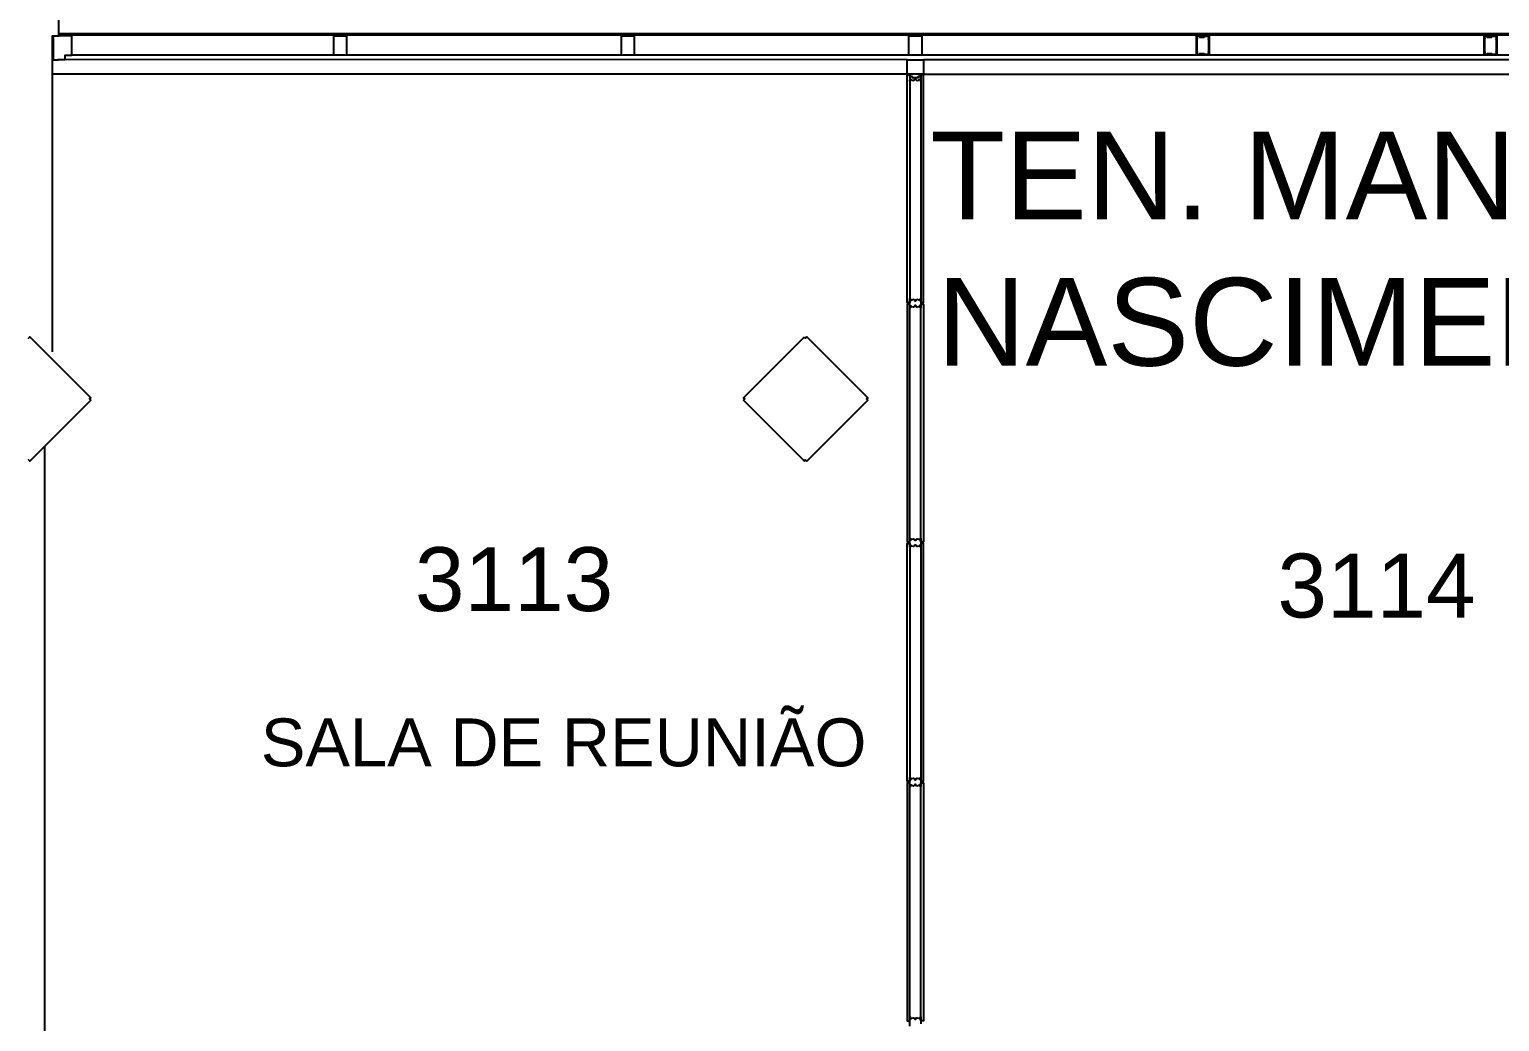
# Model space of a CAD drawing. Header units: metres. Extents: x -331 to 2982, y 362 to 2539.
# Drawn here: x 1073.72 to 1082.93, y 2333.81 to 2340.03 of the extents above; entities that cross this region are included whole.
import ezdxf
from ezdxf.enums import TextEntityAlignment as Align

# ---------------------------------------------------------------- set-up
doc = ezdxf.new("R2010")
doc.units = ezdxf.units.M
doc.linetypes.add('DASHDOT', pattern=[1, 0.5, -0.25, 0, -0.25])
doc.layers.get('0').update_dxf_attribs({"color": 251})
for name, color, linetype in [('ALV', 251, 'Continuous'), ('CX', 251, 'Continuous'), ('Div', 251, 'Continuous'), ('Est', 251, 'Continuous'), ('Texto_Salas', 251, 'Continuous'), ('vid', 251, 'Continuous')]:
    doc.layers.add(name, color=color, linetype=linetype)
doc.layers.add('Det_Lcorte', color=251, linetype='Continuous', lineweight=20)
doc.layers.add('LCorte', color=251, linetype='Continuous', lineweight=20)
doc.styles.add('ARIAL', font='arial.ttf')
doc.styles.add('DESTAQUE', font='arial.ttf', dxfattribs={"height": 0.4})
doc.styles.get("Standard").update_dxf_attribs({"font": 'arial.ttf', "height": 0.3})

# ---------------------------------------------------------------- blocks, each defined once
blk = doc.blocks.new('tttttttttttttt6')
at = {"layer": 'ALV', "color": 251}
for points in [[(1296.7272, 2369.3971), (1296.7272, 2371.3762), (1296.7672, 2371.3762), (1296.7672, 2372.9612), (1296.7572, 2372.9612), (1296.7572, 2372.9712), (1296.4472, 2372.9712), (1296.4472, 2372.9612), (1296.4372, 2372.9612), (1296.4372, 2371.3762), (1296.4772, 2371.3762), (1296.4772, 2369.3971)], [(1296.6773, 2368.8053), (1296.6773, 2364.8662), (1297.4372, 2364.8662), (1297.4372, 2364.7262), (1296.6772, 2364.7262), (1296.6773, 2363.7212), (1297.4372, 2363.7212), (1297.4372, 2363.5812), (1296.6772, 2363.5812), (1296.6772, 2361.8812), (1296.6772, 2361.8812), (1296.6772, 2361.7412), (1296.6773, 2361.7412), (1296.6773, 2360.7971)]]:
    blk.add_lwpolyline(points, dxfattribs=at)
at = {"layer": 'CX', "color": 251}
for p, q in [((1296.7321, 2371.372), (1296.7321, 2371.2262)), ((1296.7321, 2371.2262), (1296.7321, 2371.372)), ((1302.0845, 2371.1362), (1296.7272, 2371.1362)), ((1302.1848, 2371.1362), (1307.6022, 2371.1362))]:
    blk.add_line(p, q, dxfattribs=at)
at = {"layer": 'CX', "color": 251, "linetype": 'ByBlock'}
for p, q in [((1303.8974, 2371.3816), (1303.8972, 2371.3813)), ((1303.8989, 2371.3816), (1303.8972, 2371.3799)), ((1303.9003, 2371.3816), (1303.8972, 2371.3785)), ((1303.8972, 2371.3816), (1303.9072, 2371.3816)), ((1303.8972, 2371.3757), (1303.8972, 2371.3816)), ((1303.9017, 2371.3816), (1303.8972, 2371.3771)), ((1303.9031, 2371.3816), (1303.8972, 2371.3757)), ((1303.9072, 2371.3757), (1303.8972, 2371.3757)), ((1303.9045, 2371.3816), (1303.8986, 2371.3757)), ((1303.9008, 2371.3591), (1303.8997, 2371.3591)), ((1303.8997, 2371.3591), (1303.8997, 2371.3522)), ((1303.8997, 2371.3522), (1303.9008, 2371.3522)), ((1303.9059, 2371.3816), (1303.9, 2371.3757)), ((1303.901, 2371.3552), (1303.901, 2371.3561)), ((1303.901, 2371.3561), (1303.9017, 2371.3561)), ((1303.9017, 2371.3552), (1303.901, 2371.3552)), ((1303.9072, 2371.3814), (1303.9014, 2371.3757)), ((1303.9017, 2371.3561), (1303.9017, 2371.3583)), ((1303.9017, 2371.3531), (1303.9017, 2371.3552)), ((1303.9072, 2371.38), (1303.9028, 2371.3757)), ((1303.9072, 2371.3786), (1303.9043, 2371.3757)), ((1303.9072, 2371.3772), (1303.9057, 2371.3757)), ((1303.9072, 2371.3816), (1303.9072, 2371.3757)), ((1303.9258, 2371.3712), (1303.9232, 2371.3712)), ((1303.9258, 2371.3712), (1303.9232, 2371.3712)), ((1303.9234, 2371.3681), (1303.9271, 2371.3684)), ((1303.9245, 2371.3732), (1303.9247, 2371.3734)), ((1303.9245, 2371.3728), (1303.9251, 2371.3734)), ((1303.9245, 2371.3724), (1303.9255, 2371.3734)), ((1303.9245, 2371.3732), (1303.9247, 2371.3734)), ((1303.9245, 2371.3728), (1303.9251, 2371.3734)), ((1303.9245, 2371.3724), (1303.9255, 2371.3734)), ((1303.9245, 2371.3722), (1303.9245, 2371.3734)), ((1303.9245, 2371.3734), (1303.9298, 2371.3734)), ((1303.9245, 2371.3722), (1303.9245, 2371.3734)), ((1303.9245, 2371.3734), (1303.9298, 2371.3734)), ((1303.9257, 2371.3722), (1303.9245, 2371.3733)), ((1303.9257, 2371.3722), (1303.9245, 2371.3733)), ((1303.9253, 2371.3722), (1303.9245, 2371.3729)), ((1303.9253, 2371.3722), (1303.9245, 2371.3729)), ((1303.9248, 2371.3722), (1303.9245, 2371.3724)), ((1303.9248, 2371.3722), (1303.9245, 2371.3724)), ((1303.9258, 2371.3722), (1303.9245, 2371.3722)), ((1303.9258, 2371.3722), (1303.9245, 2371.3722)), ((1303.9247, 2371.3722), (1303.926, 2371.3734)), ((1303.9247, 2371.3722), (1303.926, 2371.3734)), ((1303.927, 2371.3712), (1303.9249, 2371.3734)), ((1303.927, 2371.3712), (1303.9249, 2371.3734)), ((1303.9252, 2371.3722), (1303.9264, 2371.3734)), ((1303.9252, 2371.3722), (1303.9264, 2371.3734)), ((1303.9274, 2371.3712), (1303.9253, 2371.3734)), ((1303.9274, 2371.3712), (1303.9253, 2371.3734)), ((1303.9256, 2371.3722), (1303.9268, 2371.3734)), ((1303.9256, 2371.3722), (1303.9268, 2371.3734)), ((1303.9279, 2371.3712), (1303.9257, 2371.3734)), ((1303.9279, 2371.3712), (1303.9257, 2371.3734)), ((1303.9258, 2371.3719), (1303.9272, 2371.3734)), ((1303.9258, 2371.3715), (1303.9276, 2371.3734)), ((1303.9258, 2371.3719), (1303.9272, 2371.3734)), ((1303.9258, 2371.3715), (1303.9276, 2371.3734)), ((1303.9258, 2371.3712), (1303.9258, 2371.3722)), ((1303.9258, 2371.3712), (1303.9258, 2371.3722)), ((1303.9266, 2371.3712), (1303.9258, 2371.3721)), ((1303.9266, 2371.3712), (1303.9258, 2371.3721)), ((1303.9262, 2371.3712), (1303.9258, 2371.3716)), ((1303.9262, 2371.3712), (1303.9258, 2371.3716)), ((1303.9286, 2371.3712), (1303.9258, 2371.3712)), ((1303.9286, 2371.3712), (1303.9258, 2371.3712)), ((1303.9259, 2371.3712), (1303.9281, 2371.3734)), ((1303.9259, 2371.3712), (1303.9281, 2371.3734)), ((1303.9283, 2371.3712), (1303.9262, 2371.3734)), ((1303.9283, 2371.3712), (1303.9262, 2371.3734)), ((1303.9264, 2371.3712), (1303.9285, 2371.3734)), ((1303.9264, 2371.3712), (1303.9285, 2371.3734)), ((1303.9286, 2371.3713), (1303.9266, 2371.3734)), ((1303.9286, 2371.3713), (1303.9266, 2371.3734)), ((1303.9268, 2371.3712), (1303.9289, 2371.3734)), ((1303.9268, 2371.3712), (1303.9289, 2371.3734)), ((1303.9286, 2371.3718), (1303.927, 2371.3734)), ((1303.9286, 2371.3718), (1303.927, 2371.3734)), ((1303.9271, 2371.3684), (1303.9311, 2371.3684)), ((1303.9272, 2371.3712), (1303.9293, 2371.3734)), ((1303.9272, 2371.3712), (1303.9293, 2371.3734)), ((1303.9286, 2371.3722), (1303.9274, 2371.3734)), ((1303.9286, 2371.3722), (1303.9274, 2371.3734)), ((1303.9276, 2371.3712), (1303.9298, 2371.3734)), ((1303.9276, 2371.3712), (1303.9298, 2371.3734)), ((1303.9291, 2371.3722), (1303.9279, 2371.3734)), ((1303.9291, 2371.3722), (1303.9279, 2371.3734)), ((1303.9281, 2371.3712), (1303.9286, 2371.3718)), ((1303.9281, 2371.3712), (1303.9286, 2371.3718)), ((1303.9295, 2371.3722), (1303.9283, 2371.3734)), ((1303.9295, 2371.3722), (1303.9283, 2371.3734)), ((1303.9285, 2371.3712), (1303.9286, 2371.3714)), ((1303.9285, 2371.3712), (1303.9286, 2371.3714)), ((1303.9286, 2371.3722), (1303.9286, 2371.3712)), ((1303.9286, 2371.3722), (1303.9286, 2371.3712)), ((1303.9298, 2371.3722), (1303.9286, 2371.3722)), ((1303.9298, 2371.3722), (1303.9286, 2371.3722)), ((1303.9309, 2371.3712), (1303.9286, 2371.3712)), ((1303.9309, 2371.3712), (1303.9286, 2371.3712)), ((1303.9298, 2371.3723), (1303.9287, 2371.3734)), ((1303.9298, 2371.3723), (1303.9287, 2371.3734)), ((1303.929, 2371.3722), (1303.9298, 2371.373)), ((1303.929, 2371.3722), (1303.9298, 2371.373)), ((1303.9298, 2371.3727), (1303.9291, 2371.3734)), ((1303.9298, 2371.3727), (1303.9291, 2371.3734)), ((1303.9294, 2371.3722), (1303.9298, 2371.3725)), ((1303.9294, 2371.3722), (1303.9298, 2371.3725)), ((1303.9298, 2371.3731), (1303.9296, 2371.3734)), ((1303.9298, 2371.3731), (1303.9296, 2371.3734)), ((1303.9322, 2371.3757), (1303.9297, 2371.3906)), ((1303.9298, 2371.3734), (1303.9298, 2371.3722)), ((1303.9298, 2371.3734), (1303.9298, 2371.3722)), ((1303.9423, 2371.3757), (1303.9447, 2371.3906)), ((1303.9447, 2371.3816), (1303.9447, 2371.3916)), ((1303.9771, 2371.3816), (1303.9671, 2371.3816)), ((1303.9671, 2371.3816), (1303.9671, 2371.3757)), ((1303.9671, 2371.3805), (1303.9719, 2371.3757)), ((1303.9671, 2371.3791), (1303.9705, 2371.3757)), ((1303.9671, 2371.3776), (1303.9691, 2371.3757)), ((1303.9671, 2371.3762), (1303.9676, 2371.3757)), ((1303.9671, 2371.3757), (1303.9771, 2371.3757)), ((1303.9674, 2371.3816), (1303.9733, 2371.3757)), ((1303.9688, 2371.3816), (1303.9747, 2371.3757)), ((1303.9702, 2371.3816), (1303.9761, 2371.3757)), ((1303.9716, 2371.3816), (1303.9771, 2371.3761)), ((1303.973, 2371.3816), (1303.9771, 2371.3775)), ((1303.9732, 2371.3561), (1303.9732, 2371.3583)), ((1303.9739, 2371.3561), (1303.9732, 2371.3561)), ((1303.9732, 2371.3531), (1303.9732, 2371.3552)), ((1303.9732, 2371.3552), (1303.9739, 2371.3552)), ((1303.9739, 2371.3552), (1303.9739, 2371.3561)), ((1303.9741, 2371.3591), (1303.9752, 2371.3591)), ((1303.9752, 2371.3522), (1303.9741, 2371.3522)), ((1303.9744, 2371.3816), (1303.9771, 2371.379)), ((1303.9752, 2371.3591), (1303.9752, 2371.3522)), ((1303.9759, 2371.3816), (1303.9771, 2371.3804)), ((1303.9771, 2371.3757), (1303.9771, 2371.3816)), ((1305.6999, 2371.3816), (1305.6997, 2371.3813)), ((1305.7014, 2371.3816), (1305.6997, 2371.3799)), ((1305.7028, 2371.3816), (1305.6997, 2371.3785)), ((1305.6997, 2371.3816), (1305.7097, 2371.3816)), ((1305.6997, 2371.3757), (1305.6997, 2371.3816)), ((1305.7042, 2371.3816), (1305.6997, 2371.3771)), ((1305.7056, 2371.3816), (1305.6997, 2371.3757)), ((1305.7097, 2371.3757), (1305.6997, 2371.3757)), ((1305.707, 2371.3816), (1305.7011, 2371.3757)), ((1305.7033, 2371.3591), (1305.7022, 2371.3591)), ((1305.7022, 2371.3591), (1305.7022, 2371.3522)), ((1305.7022, 2371.3522), (1305.7033, 2371.3522)), ((1305.7084, 2371.3816), (1305.7025, 2371.3757)), ((1305.7035, 2371.3552), (1305.7035, 2371.3561)), ((1305.7035, 2371.3561), (1305.7042, 2371.3561)), ((1305.7042, 2371.3552), (1305.7035, 2371.3552)), ((1305.7097, 2371.3814), (1305.7039, 2371.3757)), ((1305.7042, 2371.3561), (1305.7042, 2371.3583)), ((1305.7042, 2371.3531), (1305.7042, 2371.3552)), ((1305.7097, 2371.38), (1305.7053, 2371.3757)), ((1305.7097, 2371.3786), (1305.7068, 2371.3757)), ((1305.7097, 2371.3772), (1305.7082, 2371.3757)), ((1305.7097, 2371.3816), (1305.7097, 2371.3757)), ((1305.7283, 2371.3712), (1305.7257, 2371.3712)), ((1305.7283, 2371.3712), (1305.7257, 2371.3712)), ((1305.7259, 2371.3681), (1305.7296, 2371.3684)), ((1305.727, 2371.3732), (1305.7272, 2371.3734)), ((1305.727, 2371.3728), (1305.7276, 2371.3734)), ((1305.727, 2371.3724), (1305.728, 2371.3734)), ((1305.727, 2371.3732), (1305.7272, 2371.3734)), ((1305.727, 2371.3728), (1305.7276, 2371.3734)), ((1305.727, 2371.3724), (1305.728, 2371.3734)), ((1305.727, 2371.3722), (1305.727, 2371.3734)), ((1305.727, 2371.3734), (1305.7323, 2371.3734)), ((1305.727, 2371.3722), (1305.727, 2371.3734)), ((1305.727, 2371.3734), (1305.7323, 2371.3734)), ((1305.7282, 2371.3722), (1305.727, 2371.3733)), ((1305.7282, 2371.3722), (1305.727, 2371.3733)), ((1305.7278, 2371.3722), (1305.727, 2371.3729)), ((1305.7278, 2371.3722), (1305.727, 2371.3729)), ((1305.7273, 2371.3722), (1305.727, 2371.3724)), ((1305.7273, 2371.3722), (1305.727, 2371.3724)), ((1305.7283, 2371.3722), (1305.727, 2371.3722)), ((1305.7283, 2371.3722), (1305.727, 2371.3722)), ((1305.7272, 2371.3722), (1305.7285, 2371.3734)), ((1305.7272, 2371.3722), (1305.7285, 2371.3734)), ((1305.7295, 2371.3712), (1305.7274, 2371.3734)), ((1305.7295, 2371.3712), (1305.7274, 2371.3734)), ((1305.7277, 2371.3722), (1305.7289, 2371.3734)), ((1305.7277, 2371.3722), (1305.7289, 2371.3734)), ((1305.7299, 2371.3712), (1305.7278, 2371.3734)), ((1305.7299, 2371.3712), (1305.7278, 2371.3734)), ((1305.7281, 2371.3722), (1305.7293, 2371.3734)), ((1305.7281, 2371.3722), (1305.7293, 2371.3734)), ((1305.7304, 2371.3712), (1305.7282, 2371.3734)), ((1305.7304, 2371.3712), (1305.7282, 2371.3734)), ((1305.7283, 2371.3719), (1305.7297, 2371.3734)), ((1305.7283, 2371.3715), (1305.7301, 2371.3734)), ((1305.7283, 2371.3719), (1305.7297, 2371.3734)), ((1305.7283, 2371.3715), (1305.7301, 2371.3734)), ((1305.7283, 2371.3712), (1305.7283, 2371.3722)), ((1305.7283, 2371.3712), (1305.7283, 2371.3722)), ((1305.7291, 2371.3712), (1305.7283, 2371.3721)), ((1305.7291, 2371.3712), (1305.7283, 2371.3721)), ((1305.7287, 2371.3712), (1305.7283, 2371.3716)), ((1305.7287, 2371.3712), (1305.7283, 2371.3716)), ((1305.7311, 2371.3712), (1305.7283, 2371.3712)), ((1305.7311, 2371.3712), (1305.7283, 2371.3712)), ((1305.7284, 2371.3712), (1305.7306, 2371.3734)), ((1305.7284, 2371.3712), (1305.7306, 2371.3734)), ((1305.7308, 2371.3712), (1305.7287, 2371.3734)), ((1305.7308, 2371.3712), (1305.7287, 2371.3734)), ((1305.7289, 2371.3712), (1305.731, 2371.3734)), ((1305.7289, 2371.3712), (1305.731, 2371.3734)), ((1305.7311, 2371.3713), (1305.7291, 2371.3734)), ((1305.7311, 2371.3713), (1305.7291, 2371.3734)), ((1305.7293, 2371.3712), (1305.7314, 2371.3734)), ((1305.7293, 2371.3712), (1305.7314, 2371.3734)), ((1305.7311, 2371.3718), (1305.7295, 2371.3734)), ((1305.7311, 2371.3718), (1305.7295, 2371.3734)), ((1305.7296, 2371.3684), (1305.7336, 2371.3684)), ((1305.7297, 2371.3712), (1305.7318, 2371.3734)), ((1305.7297, 2371.3712), (1305.7318, 2371.3734)), ((1305.7311, 2371.3722), (1305.7299, 2371.3734)), ((1305.7311, 2371.3722), (1305.7299, 2371.3734)), ((1305.7301, 2371.3712), (1305.7323, 2371.3734)), ((1305.7301, 2371.3712), (1305.7323, 2371.3734)), ((1305.7316, 2371.3722), (1305.7304, 2371.3734)), ((1305.7316, 2371.3722), (1305.7304, 2371.3734)), ((1305.7306, 2371.3712), (1305.7311, 2371.3718)), ((1305.7306, 2371.3712), (1305.7311, 2371.3718)), ((1305.732, 2371.3722), (1305.7308, 2371.3734)), ((1305.732, 2371.3722), (1305.7308, 2371.3734)), ((1305.731, 2371.3712), (1305.7311, 2371.3714)), ((1305.731, 2371.3712), (1305.7311, 2371.3714)), ((1305.7311, 2371.3722), (1305.7311, 2371.3712)), ((1305.7311, 2371.3722), (1305.7311, 2371.3712)), ((1305.7323, 2371.3722), (1305.7311, 2371.3722)), ((1305.7323, 2371.3722), (1305.7311, 2371.3722)), ((1305.7334, 2371.3712), (1305.7311, 2371.3712)), ((1305.7334, 2371.3712), (1305.7311, 2371.3712)), ((1305.7323, 2371.3723), (1305.7312, 2371.3734)), ((1305.7323, 2371.3723), (1305.7312, 2371.3734)), ((1305.7315, 2371.3722), (1305.7323, 2371.373)), ((1305.7315, 2371.3722), (1305.7323, 2371.373)), ((1305.7323, 2371.3727), (1305.7316, 2371.3734)), ((1305.7323, 2371.3727), (1305.7316, 2371.3734)), ((1305.7319, 2371.3722), (1305.7323, 2371.3725)), ((1305.7319, 2371.3722), (1305.7323, 2371.3725)), ((1305.7323, 2371.3731), (1305.7321, 2371.3734)), ((1305.7323, 2371.3731), (1305.7321, 2371.3734)), ((1305.7347, 2371.3757), (1305.7322, 2371.3906)), ((1305.7323, 2371.3734), (1305.7323, 2371.3722)), ((1305.7323, 2371.3734), (1305.7323, 2371.3722)), ((1305.7448, 2371.3757), (1305.7472, 2371.3906)), ((1305.7472, 2371.3816), (1305.7472, 2371.3916)), ((1305.7796, 2371.3816), (1305.7696, 2371.3816)), ((1305.7696, 2371.3816), (1305.7696, 2371.3757)), ((1305.7696, 2371.3805), (1305.7744, 2371.3757)), ((1305.7696, 2371.3791), (1305.773, 2371.3757)), ((1305.7696, 2371.3776), (1305.7716, 2371.3757)), ((1305.7696, 2371.3762), (1305.7701, 2371.3757)), ((1305.7696, 2371.3757), (1305.7796, 2371.3757)), ((1305.7699, 2371.3816), (1305.7758, 2371.3757)), ((1305.7713, 2371.3816), (1305.7772, 2371.3757)), ((1305.7727, 2371.3816), (1305.7786, 2371.3757)), ((1305.7741, 2371.3816), (1305.7796, 2371.3761)), ((1305.7755, 2371.3816), (1305.7796, 2371.3775)), ((1305.7757, 2371.3561), (1305.7757, 2371.3583)), ((1305.7764, 2371.3561), (1305.7757, 2371.3561)), ((1305.7757, 2371.3531), (1305.7757, 2371.3552)), ((1305.7757, 2371.3552), (1305.7764, 2371.3552)), ((1305.7764, 2371.3552), (1305.7764, 2371.3561)), ((1305.7766, 2371.3591), (1305.7777, 2371.3591)), ((1305.7777, 2371.3522), (1305.7766, 2371.3522)), ((1305.7769, 2371.3816), (1305.7796, 2371.379)), ((1305.7777, 2371.3591), (1305.7777, 2371.3522)), ((1305.7784, 2371.3816), (1305.7796, 2371.3804)), ((1305.7796, 2371.3757), (1305.7796, 2371.3816)), ((1303.9008, 2371.2791), (1303.8997, 2371.2791)), ((1303.8997, 2371.2791), (1303.8997, 2371.2722)), ((1303.8997, 2371.2722), (1303.9008, 2371.2722)), ((1303.901, 2371.2752), (1303.901, 2371.2761)), ((1303.901, 2371.2761), (1303.9017, 2371.2761)), ((1303.9017, 2371.2752), (1303.901, 2371.2752)), ((1303.9017, 2371.2761), (1303.9017, 2371.2783)), ((1303.9017, 2371.2731), (1303.9017, 2371.2752)), ((1303.9258, 2371.2602), (1303.9232, 2371.2602)), ((1303.9258, 2371.2602), (1303.9232, 2371.2602)), ((1303.9234, 2371.2633), (1303.9271, 2371.263)), ((1303.9248, 2371.2592), (1303.9245, 2371.259)), ((1303.9253, 2371.2592), (1303.9245, 2371.2585)), ((1303.9257, 2371.2592), (1303.9245, 2371.2581)), ((1303.9248, 2371.2592), (1303.9245, 2371.259)), ((1303.9253, 2371.2592), (1303.9245, 2371.2585)), ((1303.9257, 2371.2592), (1303.9245, 2371.2581)), ((1303.9258, 2371.2592), (1303.9245, 2371.2592)), ((1303.9245, 2371.2592), (1303.9245, 2371.258)), ((1303.9258, 2371.2592), (1303.9245, 2371.2592)), ((1303.9245, 2371.2592), (1303.9245, 2371.258)), ((1303.9245, 2371.259), (1303.9255, 2371.258)), ((1303.9245, 2371.259), (1303.9255, 2371.258)), ((1303.9245, 2371.2586), (1303.9251, 2371.258)), ((1303.9245, 2371.2586), (1303.9251, 2371.258)), ((1303.9245, 2371.2582), (1303.9247, 2371.258)), ((1303.9245, 2371.2582), (1303.9247, 2371.258)), ((1303.9245, 2371.258), (1303.9298, 2371.258)), ((1303.9245, 2371.258), (1303.9298, 2371.258)), ((1303.9247, 2371.2592), (1303.926, 2371.258)), ((1303.9247, 2371.2592), (1303.926, 2371.258)), ((1303.927, 2371.2601), (1303.9249, 2371.258)), ((1303.927, 2371.2601), (1303.9249, 2371.258)), ((1303.9252, 2371.2592), (1303.9264, 2371.258)), ((1303.9252, 2371.2592), (1303.9264, 2371.258)), ((1303.9274, 2371.2601), (1303.9253, 2371.258)), ((1303.9274, 2371.2601), (1303.9253, 2371.258)), ((1303.9256, 2371.2592), (1303.9268, 2371.258)), ((1303.9256, 2371.2592), (1303.9268, 2371.258)), ((1303.9279, 2371.2601), (1303.9257, 2371.258)), ((1303.9279, 2371.2601), (1303.9257, 2371.258)), ((1303.9262, 2371.2602), (1303.9258, 2371.2598)), ((1303.9266, 2371.2601), (1303.9258, 2371.2593)), ((1303.9262, 2371.2602), (1303.9258, 2371.2598)), ((1303.9266, 2371.2601), (1303.9258, 2371.2593)), ((1303.9258, 2371.2602), (1303.9258, 2371.2592)), ((1303.9286, 2371.2601), (1303.9258, 2371.2602)), ((1303.9258, 2371.2602), (1303.9258, 2371.2592)), ((1303.9286, 2371.2601), (1303.9258, 2371.2602)), ((1303.9258, 2371.2599), (1303.9276, 2371.258)), ((1303.9258, 2371.2599), (1303.9276, 2371.258)), ((1303.9258, 2371.2595), (1303.9272, 2371.258)), ((1303.9258, 2371.2595), (1303.9272, 2371.258)), ((1303.9259, 2371.2602), (1303.9281, 2371.258)), ((1303.9259, 2371.2602), (1303.9281, 2371.258)), ((1303.9283, 2371.2601), (1303.9262, 2371.258)), ((1303.9283, 2371.2601), (1303.9262, 2371.258)), ((1303.9264, 2371.2602), (1303.9285, 2371.258)), ((1303.9264, 2371.2602), (1303.9285, 2371.258)), ((1303.9286, 2371.2601), (1303.9266, 2371.258)), ((1303.9286, 2371.2601), (1303.9266, 2371.258)), ((1303.9268, 2371.2601), (1303.9289, 2371.258)), ((1303.9268, 2371.2601), (1303.9289, 2371.258)), ((1303.9286, 2371.2596), (1303.927, 2371.258)), ((1303.9286, 2371.2596), (1303.927, 2371.258)), ((1303.9271, 2371.263), (1303.9311, 2371.263)), ((1303.9272, 2371.265), (1303.9272, 2371.265)), ((1303.9272, 2371.265), (1303.9272, 2371.265)), ((1303.9272, 2371.2601), (1303.9293, 2371.258)), ((1303.9272, 2371.2601), (1303.9293, 2371.258)), ((1303.9286, 2371.2592), (1303.9274, 2371.258)), ((1303.9286, 2371.2592), (1303.9274, 2371.258)), ((1303.9276, 2371.2601), (1303.9298, 2371.258)), ((1303.9276, 2371.2601), (1303.9298, 2371.258)), ((1303.9291, 2371.2592), (1303.9279, 2371.258)), ((1303.9291, 2371.2592), (1303.9279, 2371.258)), ((1303.9281, 2371.2601), (1303.9286, 2371.2596)), ((1303.9281, 2371.2601), (1303.9286, 2371.2596)), ((1303.9295, 2371.2592), (1303.9283, 2371.258)), ((1303.9295, 2371.2592), (1303.9283, 2371.258)), ((1303.9285, 2371.2601), (1303.9286, 2371.26)), ((1303.9285, 2371.2601), (1303.9286, 2371.26)), ((1303.9309, 2371.2601), (1303.9286, 2371.2601)), ((1303.9309, 2371.2601), (1303.9286, 2371.2601)), ((1303.9286, 2371.2592), (1303.9286, 2371.2601)), ((1303.9286, 2371.2592), (1303.9286, 2371.2601)), ((1303.9298, 2371.2592), (1303.9286, 2371.2592)), ((1303.9298, 2371.2592), (1303.9286, 2371.2592)), ((1303.9298, 2371.2591), (1303.9287, 2371.258)), ((1303.9298, 2371.2591), (1303.9287, 2371.258)), ((1303.929, 2371.2592), (1303.9298, 2371.2584)), ((1303.929, 2371.2592), (1303.9298, 2371.2584)), ((1303.9298, 2371.2587), (1303.9291, 2371.258)), ((1303.9298, 2371.2587), (1303.9291, 2371.258)), ((1303.9294, 2371.2592), (1303.9298, 2371.2588)), ((1303.9294, 2371.2592), (1303.9298, 2371.2588)), ((1303.9298, 2371.2583), (1303.9296, 2371.258)), ((1303.9298, 2371.2583), (1303.9296, 2371.258)), ((1303.9298, 2371.258), (1303.9298, 2371.2592)), ((1303.9298, 2371.258), (1303.9298, 2371.2592)), ((1303.9732, 2371.2761), (1303.9732, 2371.2783)), ((1303.9739, 2371.2761), (1303.9732, 2371.2761)), ((1303.9732, 2371.2731), (1303.9732, 2371.2752)), ((1303.9732, 2371.2752), (1303.9739, 2371.2752)), ((1303.9739, 2371.2752), (1303.9739, 2371.2761)), ((1303.974, 2371.2791), (1303.9752, 2371.2791)), ((1303.9752, 2371.2722), (1303.974, 2371.2722)), ((1303.9752, 2371.2791), (1303.9752, 2371.2722)), ((1305.7033, 2371.2791), (1305.7022, 2371.2791)), ((1305.7022, 2371.2791), (1305.7022, 2371.2722)), ((1305.7022, 2371.2722), (1305.7033, 2371.2722)), ((1305.7035, 2371.2752), (1305.7035, 2371.2761)), ((1305.7035, 2371.2761), (1305.7042, 2371.2761)), ((1305.7042, 2371.2752), (1305.7035, 2371.2752)), ((1305.7042, 2371.2761), (1305.7042, 2371.2783)), ((1305.7042, 2371.2731), (1305.7042, 2371.2752)), ((1305.7283, 2371.2602), (1305.7257, 2371.2602)), ((1305.7283, 2371.2602), (1305.7257, 2371.2602)), ((1305.7259, 2371.2633), (1305.7296, 2371.263)), ((1305.7273, 2371.2592), (1305.727, 2371.259)), ((1305.7278, 2371.2592), (1305.727, 2371.2585)), ((1305.7282, 2371.2592), (1305.727, 2371.2581)), ((1305.7273, 2371.2592), (1305.727, 2371.259)), ((1305.7278, 2371.2592), (1305.727, 2371.2585)), ((1305.7282, 2371.2592), (1305.727, 2371.2581)), ((1305.7283, 2371.2592), (1305.727, 2371.2592)), ((1305.727, 2371.2592), (1305.727, 2371.258)), ((1305.7283, 2371.2592), (1305.727, 2371.2592)), ((1305.727, 2371.2592), (1305.727, 2371.258)), ((1305.727, 2371.259), (1305.728, 2371.258)), ((1305.727, 2371.259), (1305.728, 2371.258)), ((1305.727, 2371.2586), (1305.7276, 2371.258)), ((1305.727, 2371.2586), (1305.7276, 2371.258)), ((1305.727, 2371.2582), (1305.7272, 2371.258)), ((1305.727, 2371.2582), (1305.7272, 2371.258)), ((1305.727, 2371.258), (1305.7323, 2371.258)), ((1305.727, 2371.258), (1305.7323, 2371.258)), ((1305.7272, 2371.2592), (1305.7285, 2371.258)), ((1305.7272, 2371.2592), (1305.7285, 2371.258)), ((1305.7295, 2371.2601), (1305.7274, 2371.258)), ((1305.7295, 2371.2601), (1305.7274, 2371.258)), ((1305.7277, 2371.2592), (1305.7289, 2371.258)), ((1305.7277, 2371.2592), (1305.7289, 2371.258)), ((1305.7299, 2371.2601), (1305.7278, 2371.258)), ((1305.7299, 2371.2601), (1305.7278, 2371.258)), ((1305.7281, 2371.2592), (1305.7293, 2371.258)), ((1305.7281, 2371.2592), (1305.7293, 2371.258)), ((1305.7304, 2371.2601), (1305.7282, 2371.258)), ((1305.7304, 2371.2601), (1305.7282, 2371.258)), ((1305.7287, 2371.2602), (1305.7283, 2371.2598)), ((1305.7291, 2371.2601), (1305.7283, 2371.2593)), ((1305.7287, 2371.2602), (1305.7283, 2371.2598)), ((1305.7291, 2371.2601), (1305.7283, 2371.2593)), ((1305.7283, 2371.2602), (1305.7283, 2371.2592)), ((1305.7311, 2371.2601), (1305.7283, 2371.2602)), ((1305.7283, 2371.2602), (1305.7283, 2371.2592)), ((1305.7311, 2371.2601), (1305.7283, 2371.2602)), ((1305.7283, 2371.2599), (1305.7301, 2371.258)), ((1305.7283, 2371.2599), (1305.7301, 2371.258)), ((1305.7283, 2371.2595), (1305.7297, 2371.258)), ((1305.7283, 2371.2595), (1305.7297, 2371.258)), ((1305.7284, 2371.2602), (1305.7306, 2371.258)), ((1305.7284, 2371.2602), (1305.7306, 2371.258)), ((1305.7308, 2371.2601), (1305.7287, 2371.258)), ((1305.7308, 2371.2601), (1305.7287, 2371.258)), ((1305.7289, 2371.2602), (1305.731, 2371.258)), ((1305.7289, 2371.2602), (1305.731, 2371.258)), ((1305.7311, 2371.2601), (1305.7291, 2371.258)), ((1305.7311, 2371.2601), (1305.7291, 2371.258)), ((1305.7293, 2371.2601), (1305.7314, 2371.258)), ((1305.7293, 2371.2601), (1305.7314, 2371.258)), ((1305.7311, 2371.2596), (1305.7295, 2371.258)), ((1305.7311, 2371.2596), (1305.7295, 2371.258)), ((1305.7296, 2371.263), (1305.7336, 2371.263)), ((1305.7297, 2371.265), (1305.7297, 2371.265)), ((1305.7297, 2371.265), (1305.7297, 2371.265)), ((1305.7297, 2371.2601), (1305.7318, 2371.258)), ((1305.7297, 2371.2601), (1305.7318, 2371.258)), ((1305.7311, 2371.2592), (1305.7299, 2371.258)), ((1305.7311, 2371.2592), (1305.7299, 2371.258)), ((1305.7301, 2371.2601), (1305.7323, 2371.258)), ((1305.7301, 2371.2601), (1305.7323, 2371.258)), ((1305.7316, 2371.2592), (1305.7304, 2371.258)), ((1305.7316, 2371.2592), (1305.7304, 2371.258)), ((1305.7306, 2371.2601), (1305.7311, 2371.2596)), ((1305.7306, 2371.2601), (1305.7311, 2371.2596)), ((1305.732, 2371.2592), (1305.7308, 2371.258)), ((1305.732, 2371.2592), (1305.7308, 2371.258)), ((1305.731, 2371.2601), (1305.7311, 2371.26)), ((1305.731, 2371.2601), (1305.7311, 2371.26)), ((1305.7334, 2371.2601), (1305.7311, 2371.2601)), ((1305.7334, 2371.2601), (1305.7311, 2371.2601)), ((1305.7311, 2371.2592), (1305.7311, 2371.2601)), ((1305.7311, 2371.2592), (1305.7311, 2371.2601)), ((1305.7323, 2371.2592), (1305.7311, 2371.2592)), ((1305.7323, 2371.2592), (1305.7311, 2371.2592)), ((1305.7323, 2371.2591), (1305.7312, 2371.258)), ((1305.7323, 2371.2591), (1305.7312, 2371.258)), ((1305.7315, 2371.2592), (1305.7323, 2371.2584)), ((1305.7315, 2371.2592), (1305.7323, 2371.2584)), ((1305.7323, 2371.2587), (1305.7316, 2371.258)), ((1305.7323, 2371.2587), (1305.7316, 2371.258)), ((1305.7319, 2371.2592), (1305.7323, 2371.2588)), ((1305.7319, 2371.2592), (1305.7323, 2371.2588)), ((1305.7323, 2371.2583), (1305.7321, 2371.258)), ((1305.7323, 2371.2583), (1305.7321, 2371.258)), ((1305.7323, 2371.258), (1305.7323, 2371.2592)), ((1305.7323, 2371.258), (1305.7323, 2371.2592)), ((1305.7757, 2371.2761), (1305.7757, 2371.2783)), ((1305.7764, 2371.2761), (1305.7757, 2371.2761)), ((1305.7757, 2371.2731), (1305.7757, 2371.2752)), ((1305.7757, 2371.2752), (1305.7764, 2371.2752)), ((1305.7764, 2371.2752), (1305.7764, 2371.2761)), ((1305.7765, 2371.2791), (1305.7777, 2371.2791)), ((1305.7777, 2371.2722), (1305.7765, 2371.2722)), ((1305.7777, 2371.2791), (1305.7777, 2371.2722))]:
    blk.add_line(p, q, dxfattribs=at)
at = {"layer": 'CX', "color": 251}
for points in [[(1296.8473, 2371.3751), (1296.7677, 2371.375), (1296.7321, 2371.375), (1296.7321, 2371.2262), (1296.7621, 2371.2262), (1296.7621, 2371.2269), (1296.8069, 2371.2269), (1296.8069, 2371.255), (1296.8473, 2371.255)], [(1298.4897, 2371.3751), (1298.5697, 2371.3751), (1298.5697, 2371.255), (1298.4897, 2371.255)], [(1300.2922, 2371.3751), (1300.3722, 2371.3751), (1300.3722, 2371.255), (1300.2922, 2371.255)], [(1302.0947, 2371.3751), (1302.1747, 2371.3751), (1302.1747, 2371.255), (1302.0947, 2371.255)]]:
    blk.add_lwpolyline(points, close=True, dxfattribs=at)
at = {"layer": 'CX', "color": 251, "linetype": 'ByBlock'}
for points in [[(1303.8972, 2371.2557), (1303.8972, 2371.3753, -0.414214), (1303.8976, 2371.3757), (1303.8997, 2371.3757, -0.980876), (1303.8997, 2371.3747), (1303.8989, 2371.3747), (1303.8989, 2371.3734), (1303.9045, 2371.3734), (1303.9045, 2371.3747), (1303.9037, 2371.3747, -0.980876), (1303.9037, 2371.3757), (1303.9322, 2371.3757), (1303.9322, 2371.3757), (1303.9322, 2371.3711), (1303.9322, 2371.3711), (1303.9292, 2371.3711), (1303.9292, 2371.3711, -1), (1303.9292, 2371.3721), (1303.9292, 2371.3721), (1303.93, 2371.3721), (1303.93, 2371.3734), (1303.93, 2371.3734), (1303.9244, 2371.3734), (1303.9244, 2371.3734), (1303.9244, 2371.3721), (1303.9252, 2371.3721), (1303.9252, 2371.3721, -1), (1303.9252, 2371.3711), (1303.9252, 2371.3711), (1303.9012, 2371.3711, 0.414214), (1303.8992, 2371.3691), (1303.8992, 2371.2623, 0.414214), (1303.9012, 2371.2603), (1303.9252, 2371.2603), (1303.9252, 2371.2603, -1.022616), (1303.9252, 2371.2593), (1303.9252, 2371.2593), (1303.9244, 2371.2593), (1303.9244, 2371.258), (1303.9244, 2371.258), (1303.93, 2371.258), (1303.93, 2371.258), (1303.93, 2371.2593), (1303.9292, 2371.2593), (1303.9292, 2371.2593, -1), (1303.9292, 2371.2603), (1303.9292, 2371.2603), (1303.9322, 2371.2603), (1303.9322, 2371.2603), (1303.9322, 2371.2557), (1303.8972, 2371.2557), (1303.8972, 2371.2557), (1303.8972, 2371.2557)], [(1303.9772, 2371.2557), (1303.9422, 2371.2557), (1303.9422, 2371.2633), (1303.9271, 2371.2633), (1303.9271, 2371.2633), (1303.919, 2371.264), (1303.919, 2371.264, -0.414223), (1303.9182, 2371.2649), (1303.9182, 2371.2649, -0.414209), (1303.9192, 2371.2657), (1303.9192, 2371.2657), (1303.9272, 2371.265), (1303.9272, 2371.265), (1303.9422, 2371.265), (1303.9422, 2371.265, -0.40444), (1303.9439, 2371.2633), (1303.9439, 2371.2633), (1303.9439, 2371.2623, 0.414214), (1303.9459, 2371.2603), (1303.9459, 2371.2603), (1303.9732, 2371.2603), (1303.9732, 2371.2603, 0.414214), (1303.9752, 2371.2623), (1303.9752, 2371.3691, 0.414214), (1303.9732, 2371.3711), (1303.9459, 2371.3711, 0.414214), (1303.9439, 2371.3691), (1303.9439, 2371.368), (1303.9439, 2371.368, -0.408992), (1303.9422, 2371.3664), (1303.9422, 2371.3664), (1303.9272, 2371.3664), (1303.9272, 2371.3664), (1303.9192, 2371.3657), (1303.9192, 2371.3657, -0.414209), (1303.9182, 2371.3664), (1303.9182, 2371.3664), (1303.9182, 2371.3664), (1303.9182, 2371.3664, -0.414223), (1303.919, 2371.3674), (1303.919, 2371.3674), (1303.9271, 2371.3681), (1303.9271, 2371.3681), (1303.9422, 2371.3681), (1303.9422, 2371.3757), (1303.9422, 2371.3757), (1303.9707, 2371.3757, -0.999942), (1303.9707, 2371.3747), (1303.9699, 2371.3747), (1303.9699, 2371.3734), (1303.9755, 2371.3734), (1303.9755, 2371.3747), (1303.9747, 2371.3747, -0.999942), (1303.9747, 2371.3757), (1303.9768, 2371.3757, -0.414214), (1303.9772, 2371.3753), (1303.9772, 2371.2557), (1303.9772, 2371.2557)], [(1305.6997, 2371.2557), (1305.6997, 2371.3753, -0.414214), (1305.7001, 2371.3757), (1305.7022, 2371.3757, -0.980876), (1305.7022, 2371.3747), (1305.7014, 2371.3747), (1305.7014, 2371.3734), (1305.707, 2371.3734), (1305.707, 2371.3747), (1305.7062, 2371.3747, -0.980876), (1305.7062, 2371.3757), (1305.7347, 2371.3757), (1305.7347, 2371.3757), (1305.7347, 2371.3711), (1305.7347, 2371.3711), (1305.7317, 2371.3711), (1305.7317, 2371.3711, -1), (1305.7317, 2371.3721), (1305.7317, 2371.3721), (1305.7325, 2371.3721), (1305.7325, 2371.3734), (1305.7325, 2371.3734), (1305.7269, 2371.3734), (1305.7269, 2371.3734), (1305.7269, 2371.3721), (1305.7277, 2371.3721), (1305.7277, 2371.3721, -1), (1305.7277, 2371.3711), (1305.7277, 2371.3711), (1305.7037, 2371.3711, 0.414214), (1305.7017, 2371.3691), (1305.7017, 2371.2623, 0.414214), (1305.7037, 2371.2603), (1305.7277, 2371.2603), (1305.7277, 2371.2603, -1.022616), (1305.7277, 2371.2593), (1305.7277, 2371.2593), (1305.7269, 2371.2593), (1305.7269, 2371.258), (1305.7269, 2371.258), (1305.7325, 2371.258), (1305.7325, 2371.258), (1305.7325, 2371.2593), (1305.7317, 2371.2593), (1305.7317, 2371.2593, -1), (1305.7317, 2371.2603), (1305.7317, 2371.2603), (1305.7347, 2371.2603), (1305.7347, 2371.2603), (1305.7347, 2371.2557), (1305.6997, 2371.2557), (1305.6997, 2371.2557), (1305.6997, 2371.2557)], [(1305.7797, 2371.2557), (1305.7447, 2371.2557), (1305.7447, 2371.2633), (1305.7296, 2371.2633), (1305.7296, 2371.2633), (1305.7215, 2371.264), (1305.7215, 2371.264, -0.414223), (1305.7207, 2371.2649), (1305.7207, 2371.2649, -0.414209), (1305.7217, 2371.2657), (1305.7217, 2371.2657), (1305.7297, 2371.265), (1305.7297, 2371.265), (1305.7447, 2371.265), (1305.7447, 2371.265, -0.40444), (1305.7464, 2371.2633), (1305.7464, 2371.2633), (1305.7464, 2371.2623, 0.414214), (1305.7484, 2371.2603), (1305.7484, 2371.2603), (1305.7757, 2371.2603), (1305.7757, 2371.2603, 0.414214), (1305.7777, 2371.2623), (1305.7777, 2371.3691, 0.414214), (1305.7757, 2371.3711), (1305.7484, 2371.3711, 0.414214), (1305.7464, 2371.3691), (1305.7464, 2371.368), (1305.7464, 2371.368, -0.408992), (1305.7447, 2371.3664), (1305.7447, 2371.3664), (1305.7297, 2371.3664), (1305.7297, 2371.3664), (1305.7217, 2371.3657), (1305.7217, 2371.3657, -0.414209), (1305.7207, 2371.3664), (1305.7207, 2371.3664), (1305.7207, 2371.3664), (1305.7207, 2371.3664, -0.414223), (1305.7215, 2371.3674), (1305.7215, 2371.3674), (1305.7296, 2371.3681), (1305.7296, 2371.3681), (1305.7447, 2371.3681), (1305.7447, 2371.3757), (1305.7447, 2371.3757), (1305.7732, 2371.3757, -0.999942), (1305.7732, 2371.3747), (1305.7724, 2371.3747), (1305.7724, 2371.3734), (1305.778, 2371.3734), (1305.778, 2371.3747), (1305.7772, 2371.3747, -0.999942), (1305.7772, 2371.3757), (1305.7793, 2371.3757, -0.414214), (1305.7797, 2371.3753), (1305.7797, 2371.2557), (1305.7797, 2371.2557)]]:
    blk.add_lwpolyline(points, format="xyb", close=True, dxfattribs=at)
blk.add_lwpolyline([(1302.0845, 2371.2262), (1302.1849, 2371.2262), (1302.1849, 2371.1362), (1302.0845, 2371.1362)], close=True, dxfattribs=at)
at = {"layer": 'CX', "color": 251}
for points in [[(1302.1171, 2371.1219), (1302.1011, 2371.1219), (1302.1011, 2371.1347), (1302.1046, 2371.1347), (1302.1046, 2371.1352, 0.414214), (1302.1036, 2371.1362), (1302.0996, 2371.1362), (1302.0996, 2371.0922), (1302.1012, 2371.0922), (1302.1012, 2371.0993), (1302.1071, 2371.1024, -0.387702), (1302.1098, 2371.1018), (1302.1108, 2371.1001, 0.194954), (1302.1121, 2371.0992), (1302.1226, 2371.0968, 0.268551), (1302.1274, 2371.0983), (1302.1324, 2371.1061), (1302.1367, 2371.1061), (1302.1418, 2371.0983, 0.268551), (1302.1466, 2371.0968), (1302.1571, 2371.0992, 0.194954), (1302.1583, 2371.1001), (1302.1594, 2371.1018, -0.387702), (1302.162, 2371.1024), (1302.168, 2371.0993), (1302.168, 2371.0922), (1302.1696, 2371.0922), (1302.1696, 2371.1362), (1302.1656, 2371.1362, 0.414214), (1302.1646, 2371.1352), (1302.1646, 2371.1347), (1302.1681, 2371.1347), (1302.1681, 2371.1219), (1302.1521, 2371.1219), (1302.1521, 2371.1127), (1302.1171, 2371.1127)], [(1302.1014, 2369.7301), (1302.1014, 2369.723), (1302.1073, 2369.7199, 0.387702), (1302.1099, 2369.7206), (1302.111, 2369.7222, -0.194954), (1302.1122, 2369.7231), (1302.1227, 2369.7255, -0.268551), (1302.1275, 2369.724), (1302.1326, 2369.7162), (1302.1369, 2369.7162), (1302.1419, 2369.724, -0.268551), (1302.1467, 2369.7255), (1302.1572, 2369.7231, -0.194954), (1302.1585, 2369.7222), (1302.1595, 2369.7206, 0.387702), (1302.1622, 2369.7199), (1302.1681, 2369.723), (1302.1681, 2369.7301), (1302.1697, 2369.7301), (1302.1697, 2369.6861), (1302.1697, 2369.6722), (1302.1681, 2369.6722), (1302.1681, 2369.6793), (1302.1622, 2369.6824, 0.387702), (1302.1595, 2369.6817), (1302.1585, 2369.6801, -0.194954), (1302.1572, 2369.6792), (1302.1467, 2369.6768, -0.268551), (1302.1419, 2369.6783), (1302.1369, 2369.6861), (1302.1326, 2369.6861), (1302.1275, 2369.6783, -0.268551), (1302.1227, 2369.6768), (1302.1122, 2369.6792, -0.194954), (1302.111, 2369.6801), (1302.1099, 2369.6817, 0.387702), (1302.1073, 2369.6824), (1302.1014, 2369.6793), (1302.1014, 2369.6722), (1302.0997, 2369.6722), (1302.0997, 2369.7162), (1302.0997, 2369.7301)], [(1302.1014, 2368.2301), (1302.1014, 2368.223), (1302.1073, 2368.2199, 0.387702), (1302.1099, 2368.2206), (1302.111, 2368.2222, -0.194954), (1302.1122, 2368.2231), (1302.1227, 2368.2255, -0.268551), (1302.1275, 2368.224), (1302.1326, 2368.2162), (1302.1369, 2368.2162), (1302.1419, 2368.224, -0.268551), (1302.1467, 2368.2255), (1302.1572, 2368.2231, -0.194954), (1302.1585, 2368.2222), (1302.1595, 2368.2206, 0.387702), (1302.1622, 2368.2199), (1302.1681, 2368.223), (1302.1681, 2368.2301), (1302.1697, 2368.2301), (1302.1697, 2368.1861), (1302.1697, 2368.1722), (1302.1681, 2368.1722), (1302.1681, 2368.1793), (1302.1622, 2368.1824, 0.387702), (1302.1595, 2368.1817), (1302.1585, 2368.1801, -0.194954), (1302.1572, 2368.1792), (1302.1467, 2368.1768, -0.268551), (1302.1419, 2368.1783), (1302.1369, 2368.1861), (1302.1326, 2368.1861), (1302.1275, 2368.1783, -0.268551), (1302.1227, 2368.1768), (1302.1122, 2368.1792, -0.194954), (1302.111, 2368.1801), (1302.1099, 2368.1817, 0.387702), (1302.1073, 2368.1824), (1302.1014, 2368.1793), (1302.1014, 2368.1722), (1302.0997, 2368.1722), (1302.0997, 2368.2162), (1302.0997, 2368.2301)], [(1302.1014, 2366.7302), (1302.1014, 2366.7231), (1302.1073, 2366.72, 0.387702), (1302.1099, 2366.7207), (1302.111, 2366.7223, -0.194954), (1302.1122, 2366.7232), (1302.1227, 2366.7256, -0.268551), (1302.1275, 2366.7241), (1302.1326, 2366.7163), (1302.1369, 2366.7163), (1302.1419, 2366.7241, -0.268551), (1302.1467, 2366.7256), (1302.1572, 2366.7232, -0.194954), (1302.1585, 2366.7223), (1302.1595, 2366.7207, 0.387702), (1302.1622, 2366.72), (1302.1681, 2366.7231), (1302.1681, 2366.7302), (1302.1697, 2366.7302), (1302.1697, 2366.6862), (1302.1697, 2366.6723), (1302.1681, 2366.6723), (1302.1681, 2366.6794), (1302.1622, 2366.6825, 0.387702), (1302.1595, 2366.6818), (1302.1585, 2366.6802, -0.194954), (1302.1572, 2366.6793), (1302.1467, 2366.6769, -0.268551), (1302.1419, 2366.6784), (1302.1369, 2366.6862), (1302.1326, 2366.6862), (1302.1275, 2366.6784, -0.268551), (1302.1227, 2366.6769), (1302.1122, 2366.6793, -0.194954), (1302.111, 2366.6802), (1302.1099, 2366.6818, 0.387702), (1302.1073, 2366.6825), (1302.1014, 2366.6794), (1302.1014, 2366.6723), (1302.0997, 2366.6723), (1302.0997, 2366.7163), (1302.0997, 2366.7302)]]:
    blk.add_lwpolyline(points, format="xyb", close=True, dxfattribs=at)
blk.add_lwpolyline([(1302.0997, 2365.1723), (1302.0997, 2365.2163), (1302.0997, 2365.2302), (1302.1014, 2365.2302), (1302.1014, 2365.2231), (1302.1073, 2365.22, 0.387702), (1302.1099, 2365.2207), (1302.111, 2365.2223, -0.194954), (1302.1122, 2365.2232), (1302.1227, 2365.2256, -0.268551), (1302.1275, 2365.2241), (1302.1326, 2365.2163), (1302.1369, 2365.2163), (1302.1419, 2365.2241, -0.268551), (1302.1467, 2365.2256), (1302.1572, 2365.2232, -0.194954), (1302.1585, 2365.2223), (1302.1595, 2365.2207, 0.387702), (1302.1622, 2365.22), (1302.1681, 2365.2231), (1302.1681, 2365.2302), (1302.1697, 2365.2302), (1302.1697, 2365.1862)], format="xyb", dxfattribs=at)
at = {"layer": 'CX', "color": 251, "linetype": 'ByBlock', "extrusion": (0, 0, -1)}
for centre, radius, start, end in [((-1303.9008, 2371.3583), 0.000869, 90, 180), ((-1303.9008, 2371.3531), 0.000869, 180, 270), ((-1303.9234, 2371.3697), 0.00157, 270.28297, 82.62239), ((-1305.7033, 2371.3583), 0.000869, 90, 180), ((-1305.7033, 2371.3531), 0.000869, 180, 270), ((-1305.7259, 2371.3697), 0.00157, 270.28297, 82.62239), ((-1303.9008, 2371.2783), 0.000869, 90, 180), ((-1303.9008, 2371.2731), 0.000869, 180, 270), ((-1303.9309, 2371.2616), 0.00144, 97.41154, 272.3804), ((-1305.7033, 2371.2783), 0.000869, 90, 180), ((-1305.7033, 2371.2731), 0.000869, 180, 270), ((-1305.7334, 2371.2616), 0.00144, 97.41154, 272.3804)]:
    blk.add_arc(centre, radius, start, end, dxfattribs=at)
at = {"layer": 'CX', "color": 251, "linetype": 'ByBlock'}
for centre, radius, start, end in [((1303.9309, 2371.3698), 0.00144, 277.41154, 92.3804), ((1303.9741, 2371.3583), 0.000869, 90, 180), ((1303.9741, 2371.3531), 0.000869, 180, 270), ((1305.7334, 2371.3698), 0.00144, 277.41154, 92.3804), ((1305.7766, 2371.3583), 0.000869, 90, 180), ((1305.7766, 2371.3531), 0.000869, 180, 270), ((1303.9234, 2371.2617), 0.00157, 90.28297, 262.62239), ((1303.974, 2371.2783), 0.000869, 90, 180), ((1303.974, 2371.2731), 0.000869, 180, 270), ((1305.7259, 2371.2617), 0.00157, 90.28297, 262.62239), ((1305.7765, 2371.2783), 0.000869, 90, 180), ((1305.7765, 2371.2731), 0.000869, 180, 270)]:
    blk.add_arc(centre, radius, start, end, dxfattribs=at)
at = {"layer": 'Div', "color": 251, "linetype": 'ByBlock'}
for points in [[(1302.0995, 2371.1312), (1302.0995, 2369.7062), (1302.0845, 2369.7062), (1302.0845, 2371.1312)], [(1302.1699, 2371.1312), (1302.1699, 2369.7062), (1302.1849, 2369.7062), (1302.1849, 2371.1312)], [(1302.0995, 2368.2062), (1302.0995, 2369.6962), (1302.0845, 2369.6962), (1302.0845, 2368.2062)], [(1302.1699, 2368.2062), (1302.1699, 2369.6962), (1302.1849, 2369.6962), (1302.1849, 2368.2062)], [(1302.0995, 2368.1962), (1302.0995, 2366.7062), (1302.0845, 2366.7062), (1302.0845, 2368.1962)], [(1302.1699, 2368.1962), (1302.1699, 2366.7062), (1302.1849, 2366.7062), (1302.1849, 2368.1962)], [(1302.0995, 2365.2062), (1302.0995, 2366.6962), (1302.0845, 2366.6962), (1302.0845, 2365.2062)], [(1302.1699, 2365.2062), (1302.1699, 2366.6962), (1302.1849, 2366.6962), (1302.1849, 2365.2062)]]:
    blk.add_lwpolyline(points, close=True, dxfattribs=at)
at = {"layer": 'Est', "color": 251}
blk.add_lwpolyline([(1296.5772, 2368.7194), (1296.5772, 2368.7194), (1296.5843, 2368.7123), (1296.9662, 2369.0942), (1296.9591, 2369.1012), (1296.9662, 2369.1083), (1296.5843, 2369.4901), (1296.5772, 2369.4831), (1296.5772, 2369.4831)], dxfattribs=at)
blk.add_lwpolyline([(1301.4401, 2369.4901), (1301.4472, 2369.4831), (1301.4542, 2369.4901), (1301.8361, 2369.1083), (1301.829, 2369.1012), (1301.8361, 2369.0942), (1301.4542, 2368.7123), (1301.4472, 2368.7194), (1301.4401, 2368.7123), (1301.0583, 2369.0942), (1301.0653, 2369.1012), (1301.0583, 2369.1083)], close=True, dxfattribs=at)
at = {"layer": 'vid', "color": 251}
for p, q in [((1296.7672, 2371.391), (1307.5022, 2371.391)), ((1307.5022, 2371.381), (1296.7672, 2371.381)), ((1302.0947, 2371.255), (1296.8473, 2371.255)), ((1307.422, 2371.255), (1302.1747, 2371.255)), ((1302.0845, 2371.2266), (1296.8069, 2371.2269)), ((1307.5072, 2371.2262), (1302.1849, 2371.2265))]:
    blk.add_line(p, q, dxfattribs=at)
at = {"layer": 'Det_Lcorte', "color": 251, "linetype": 'DASHDOT', "ltscale": 0.0075, "transparency": 33554534, "style": 'ARIAL'}
for tag, p in [('A', (1214.3221, 2339.7973)), ('B', (1234.7042, 2339.7973)), ('C', (1271.1112, 2339.7973)), ('A', (1214.3221, 2336.9463)), ('B', (1234.7042, 2336.9463)), ('C', (1271.1112, 2336.9463))]:
    blk.add_attdef(tag, text='', height=0.225, rotation=270, dxfattribs=at).set_placement(p, align=Align.MIDDLE_CENTER)
at = {"layer": 'LCorte', "color": 251, "style": 'ARIAL'}
for tag, p in [('A', (1275.3241, 2379.6973)), ('B', (1302.5617, 2377.7988)), ('A', (1275.3231, 2282.3686)), ('B', (1302.5617, 2282.3686))]:
    blk.add_attdef(tag, text='', height=0.3, rotation=90, dxfattribs=at).set_placement(p, align=Align.MIDDLE_CENTER)
for tag, p in [('F', (1198.7585, 2341.9841)), ('F', (1330.4237, 2341.9841)), ('F', (1330.4237, 2341.9841)), ('E', (1198.7585, 2326.0996)), ('E', (1330.4237, 2326.0996)), ('D', (1198.7004, 2316.7091)), ('D', (1330.4237, 2316.7068)), ('C', (1198.7585, 2306.9512)), ('C', (1330.4237, 2306.9512))]:
    blk.add_attdef(tag, text='', height=0.3, dxfattribs=at).set_placement(p, align=Align.MIDDLE_CENTER)
at = {"layer": 'Texto_Salas', "color": 251, "style": 'DESTAQUE'}
for s, height, p in [('3113', 0.4, (1298.9982, 2367.7727)), ('3114', 0.4, (1304.4039, 2367.7324)), ('SALA DE REUNIÃO', 0.3, (1298.0326, 2366.8001))]:
    blk.add_text(s, height=height, dxfattribs=at).set_placement(p)
at = {"layer": 'Texto_Salas', "color": 251, "linetype": 'Continuous', "lineweight": 15, "insert": (1304.832, 2370.0392), "char_height": 0.55, "attachment_point": 5}
blk.add_mtext_dynamic_manual_height_columns('{\\C256;TEN. MANOEL NASCIMENTO}', width=5.366682, gutter_width=2.5, heights=[0], dxfattribs=at)

msp = doc.modelspace()

# ---------------------------------------------------------------- block references
at = {"color": 1, "linetype": 'Continuous', "lineweight": 15}
msp.add_blockref('tttttttttttttt6', (-222.865, -31.3905), dxfattribs=at)

doc.saveas('drawing.dxf')
